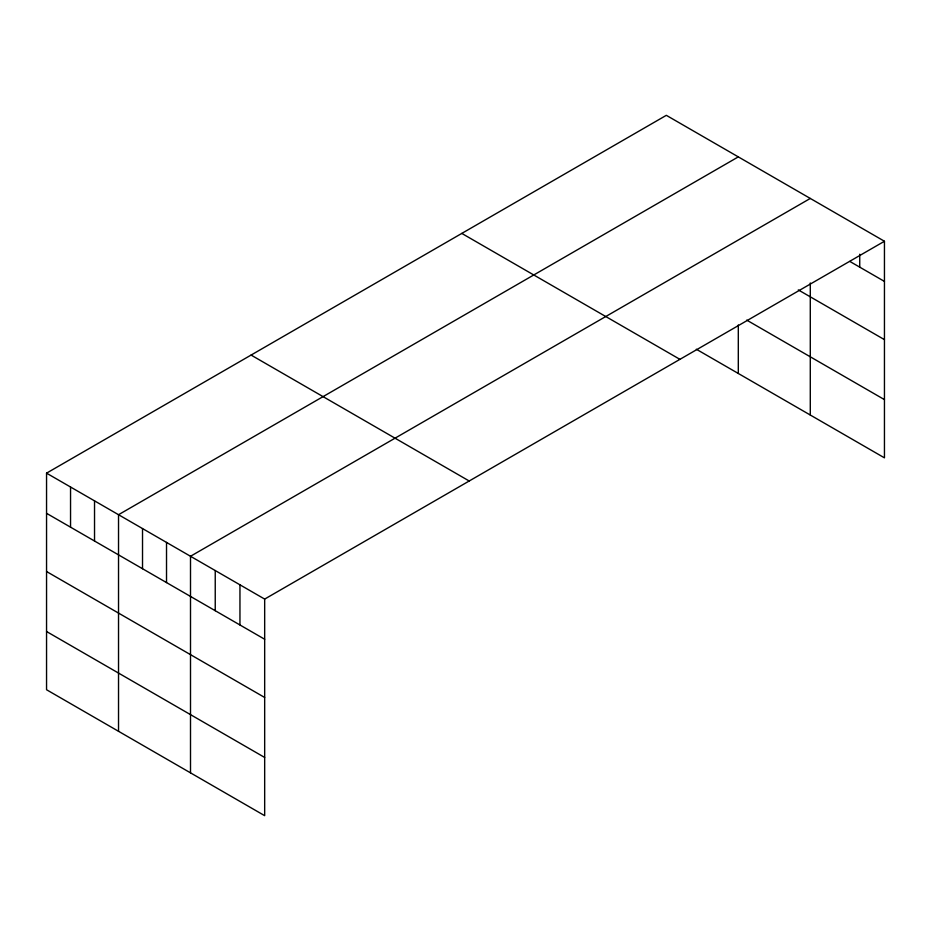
<?xml version="1.0" encoding="UTF-8"?>
<svg xmlns="http://www.w3.org/2000/svg" width="931" height="931" viewBox="0 0 931 931"><rect width="100%" height="100%" fill="white"/><g stroke="black" fill="none" stroke-linecap="round" stroke-linejoin="round"><path stroke-width="1.4" d="M884.45 241.257L264.672 599.087L264.672 815.672L46.55 689.743L46.55 473.157L666.328 115.328L884.45 241.257L884.45 457.843L696.318 349.23M738.306 156.885L118.528 514.715L118.528 731.301M810.284 198.443L190.506 556.273L190.506 772.858M849.84 261.436L884.45 281.418M798.298 289.902L884.45 339.64M746.709 320.101L884.45 399.62M461.799 233.413L679.921 359.343M251.079 355.072L469.201 481.001M46.55 473.157L264.672 599.087M46.55 513.318L264.672 639.248M46.55 571.529L264.672 697.47M46.55 631.521L264.672 757.45M859.732 254.233L859.732 267.15M810.284 282.966L810.284 415.028M738.306 324.954L738.306 373.471M239.954 584.808L239.954 624.969M215.236 570.54L215.236 610.701M166.521 542.412L166.521 582.573M142.524 528.564L142.524 568.725M94.531 500.855L94.531 541.016M70.547 487.006L70.547 527.167"/></g></svg>
